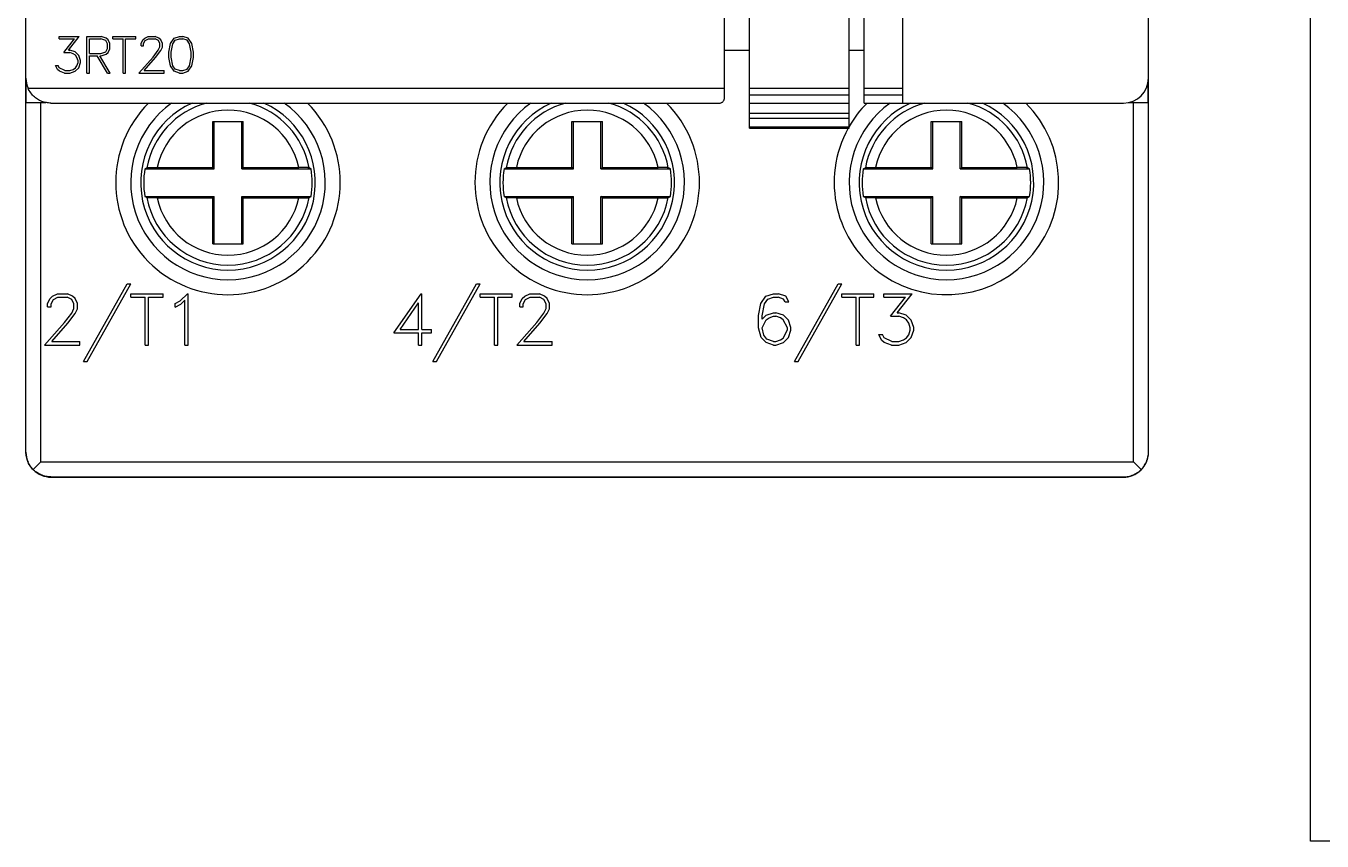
# Model space of a CAD drawing. Header units: millimetres. Extents: x -72 to 2978, y -1067 to 2817.
# Drawn here: x 2232.4 to 2284.4, y 163.1 to 195.7 of the extents above; entities that cross this region are included whole.
import ezdxf

# ---------------------------------------------------------------- set-up
doc = ezdxf.new("R2010")
doc.units = ezdxf.units.MM
doc.layers.add('10000_FRONT', color=7, linetype='Continuous')

msp = doc.modelspace()

# ---------------------------------------------------------------- linework, layer by layer
for p, q in [((2283.918, 163.051), (2283.918, 276.151)), ((2306.418, 163.051), (2283.918, 163.051))]:
    msp.add_line(p, q)
at = {"layer": '10000_FRONT', "color": 7, "linetype": 'Continuous', "lineweight": 25}
for p, q in [((2261.418, 191.626), (2261.418, 248.626)), ((2260.418, 192.826), (2260.418, 247.426)), ((2232.418, 192.646), (2232.418, 246.626)), ((2265.418, 191.626), (2265.418, 208.126)), ((2266.018, 192.626), (2266.018, 207.526)), ((2267.568, 192.626), (2267.568, 206.326)), ((2277.418, 193.626), (2277.418, 197.429)), ((2233.751, 195.299), (2234.559, 195.299)), ((2233.751, 195.201), (2233.751, 195.299)), ((2233.751, 195.201), (2234.366, 195.201)), ((2233.942, 194.651), (2234.366, 195.201)), ((2234.128, 194.751), (2234.559, 195.299)), ((2234.865, 195.299), (2235.429, 195.299)), ((2234.865, 193.829), (2234.865, 195.299)), ((2234.963, 195.201), (2235.424, 195.201)), ((2234.963, 194.613), (2234.963, 195.201)), ((2235.62, 195.134), (2235.424, 195.201)), ((2235.64, 195.228), (2235.429, 195.299)), ((2235.686, 195.006), (2235.62, 195.134)), ((2235.714, 195.157), (2235.64, 195.228)), ((2235.686, 194.808), (2235.686, 195.006)), ((2235.784, 195.014), (2235.714, 195.157)), ((2235.784, 194.801), (2235.784, 195.014)), ((2235.9, 195.299), (2236.821, 195.299)), ((2235.9, 195.201), (2235.9, 195.299)), ((2235.9, 195.201), (2236.312, 195.201)), ((2236.312, 193.829), (2236.312, 195.201)), ((2236.41, 195.201), (2236.821, 195.201)), ((2236.41, 193.829), (2236.41, 195.201)), ((2236.821, 195.201), (2236.821, 195.299)), ((2237.036, 195.014), (2237.106, 195.158)), ((2237.036, 194.926), (2237.036, 195.014)), ((2237.036, 194.926), (2237.136, 194.926)), ((2237.106, 195.158), (2237.179, 195.229)), ((2237.136, 195.007), (2237.201, 195.136)), ((2237.136, 194.926), (2237.136, 195.007)), ((2237.179, 195.229), (2237.323, 195.299)), ((2237.201, 195.136), (2237.33, 195.201)), ((2237.323, 195.299), (2237.605, 195.299)), ((2237.33, 195.201), (2237.596, 195.201)), ((2237.726, 195.136), (2237.596, 195.201)), ((2237.747, 195.228), (2237.605, 195.299)), ((2237.725, 194.744), (2237.791, 194.878)), ((2237.791, 195.007), (2237.726, 195.136)), ((2237.82, 195.156), (2237.747, 195.228)), ((2237.791, 194.878), (2237.791, 195.007)), ((2237.891, 195.013), (2237.82, 195.156)), ((2237.82, 194.727), (2237.891, 194.867)), ((2237.891, 194.867), (2237.891, 195.013)), ((2238.145, 194.669), (2238.213, 195.015)), ((2238.213, 195.015), (2238.356, 195.228)), ((2238.243, 194.666), (2238.312, 195.005)), ((2238.312, 195.005), (2238.404, 195.144)), ((2238.356, 195.228), (2238.57, 195.299)), ((2238.404, 195.144), (2238.574, 195.202)), ((2238.57, 195.299), (2238.712, 195.299)), ((2238.574, 195.202), (2238.708, 195.202)), ((2238.877, 195.144), (2238.708, 195.202)), ((2238.925, 195.228), (2238.712, 195.299)), ((2238.97, 195.005), (2238.877, 195.144)), ((2239.069, 195.015), (2238.925, 195.228)), ((2239.039, 194.666), (2238.97, 195.005)), ((2239.137, 194.669), (2239.069, 195.015)), ((2232.418, 194.736), (2232.418, 194.736)), ((2233.942, 194.651), (2234.177, 194.651)), ((2234.128, 194.751), (2234.181, 194.751)), ((2234.308, 194.606), (2234.177, 194.651)), ((2234.392, 194.681), (2234.181, 194.751)), ((2234.4, 194.546), (2234.308, 194.606)), ((2234.536, 194.537), (2234.392, 194.681)), ((2234.461, 194.453), (2234.4, 194.546)), ((2234.506, 194.322), (2234.461, 194.453)), ((2234.606, 194.326), (2234.536, 194.537)), ((2234.606, 194.253), (2234.606, 194.326)), ((2234.963, 194.613), (2235.424, 194.613)), ((2234.963, 194.515), (2235.28, 194.515)), ((2234.963, 193.829), (2234.963, 194.515)), ((2235.69, 193.829), (2235.28, 194.515)), ((2235.796, 193.829), (2235.386, 194.515)), ((2235.386, 194.515), (2235.429, 194.515)), ((2235.424, 194.613), (2235.62, 194.68)), ((2235.429, 194.515), (2235.639, 194.586)), ((2235.62, 194.68), (2235.686, 194.808)), ((2235.639, 194.586), (2235.714, 194.657)), ((2235.714, 194.657), (2235.784, 194.801)), ((2236.948, 193.829), (2237.521, 194.472)), ((2237.156, 193.927), (2237.613, 194.45)), ((2237.521, 194.472), (2237.725, 194.744)), ((2237.613, 194.45), (2237.82, 194.727)), ((2238.145, 194.459), (2238.145, 194.669)), ((2238.213, 194.113), (2238.145, 194.459)), ((2238.243, 194.465), (2238.243, 194.666)), ((2238.312, 194.125), (2238.243, 194.465)), ((2238.97, 194.125), (2239.039, 194.465)), ((2239.039, 194.465), (2239.039, 194.666)), ((2239.069, 194.113), (2239.137, 194.459)), ((2239.137, 194.459), (2239.137, 194.669)), ((2260.418, 194.746), (2261.418, 194.746)), ((2265.418, 194.746), (2266.018, 194.746)), ((2233.685, 193.971), (2233.605, 194.133)), ((2233.605, 194.133), (2233.708, 194.133)), ((2233.76, 193.899), (2233.685, 193.971)), ((2233.755, 194.037), (2233.708, 194.133)), ((2233.977, 193.927), (2233.755, 194.037)), ((2233.971, 193.829), (2233.76, 193.899)), ((2233.971, 193.829), (2234.181, 193.829)), ((2233.977, 193.927), (2234.177, 193.927)), ((2234.177, 193.927), (2234.308, 193.973)), ((2234.181, 193.829), (2234.392, 193.9)), ((2234.308, 193.973), (2234.4, 194.033)), ((2234.392, 193.9), (2234.536, 194.042)), ((2234.4, 194.033), (2234.461, 194.125)), ((2234.461, 194.125), (2234.506, 194.258)), ((2234.506, 194.258), (2234.506, 194.322)), ((2234.536, 194.042), (2234.606, 194.253)), ((2234.865, 193.829), (2234.963, 193.829)), ((2235.69, 193.829), (2235.796, 193.829)), ((2236.312, 193.829), (2236.41, 193.829)), ((2236.948, 193.829), (2237.959, 193.829)), ((2237.156, 193.927), (2237.959, 193.927)), ((2237.959, 193.829), (2237.959, 193.927)), ((2238.356, 193.9), (2238.213, 194.113)), ((2238.404, 193.986), (2238.312, 194.125)), ((2238.57, 193.829), (2238.356, 193.9)), ((2238.574, 193.929), (2238.404, 193.986)), ((2238.57, 193.829), (2238.712, 193.829)), ((2238.574, 193.929), (2238.708, 193.929)), ((2238.708, 193.929), (2238.877, 193.986)), ((2238.712, 193.829), (2238.925, 193.9)), ((2238.877, 193.986), (2238.97, 194.125)), ((2238.925, 193.9), (2239.069, 194.113)), ((2232.428, 192.646), (2232.428, 193.485)), ((2277.408, 192.646), (2277.408, 193.485)), ((2277.418, 192.646), (2277.418, 193.618)), ((2232.525, 193.176), (2232.502, 193.226)), ((2232.502, 193.226), (2260.418, 193.226)), ((2232.552, 193.126), (2232.525, 193.176)), ((2232.582, 193.078), (2232.552, 193.126)), ((2232.614, 193.032), (2232.582, 193.078)), ((2232.649, 192.987), (2232.614, 193.032)), ((2232.685, 192.946), (2232.649, 192.987)), ((2232.723, 192.907), (2232.685, 192.946)), ((2232.762, 192.872), (2232.723, 192.907)), ((2232.801, 192.84), (2232.762, 192.872)), ((2232.84, 192.81), (2232.801, 192.84)), ((2232.88, 192.783), (2232.84, 192.81)), ((2232.922, 192.758), (2232.88, 192.783)), ((2260.405, 192.754), (2260.412, 192.776)), ((2260.412, 192.776), (2260.416, 192.8)), ((2260.416, 192.8), (2260.418, 192.826)), ((2261.418, 193.226), (2265.418, 193.226)), ((2261.418, 192.962), (2265.418, 192.962)), ((2266.018, 193.226), (2267.568, 193.226)), ((2266.018, 192.962), (2267.568, 192.962)), ((2232.418, 192.646), (2233.018, 192.646)), ((2232.418, 178.646), (2232.418, 192.646)), ((2232.965, 192.735), (2232.922, 192.758)), ((2233.009, 192.714), (2232.965, 192.735)), ((2233.054, 192.695), (2233.009, 192.714)), ((2233.018, 192.646), (2233.22, 192.646)), ((2233.018, 178.246), (2233.018, 192.646)), ((2233.1, 192.678), (2233.054, 192.695)), ((2233.145, 192.664), (2233.1, 192.678)), ((2233.192, 192.652), (2233.145, 192.664)), ((2233.238, 192.643), (2233.192, 192.652)), ((2233.284, 192.635), (2233.238, 192.643)), ((2233.329, 192.63), (2233.284, 192.635)), ((2233.374, 192.627), (2233.329, 192.63)), ((2233.418, 192.626), (2233.374, 192.627)), ((2233.418, 192.626), (2260.218, 192.626)), ((2260.218, 192.626), (2260.236, 192.627)), ((2260.236, 192.627), (2260.254, 192.629)), ((2260.254, 192.629), (2260.273, 192.634)), ((2260.273, 192.634), (2260.291, 192.64)), ((2260.291, 192.64), (2260.308, 192.648)), ((2260.308, 192.648), (2260.325, 192.657)), ((2260.325, 192.657), (2260.342, 192.669)), ((2260.342, 192.669), (2260.357, 192.682)), ((2260.357, 192.682), (2260.371, 192.698)), ((2260.371, 192.698), (2260.384, 192.715)), ((2260.384, 192.715), (2260.395, 192.733)), ((2260.395, 192.733), (2260.405, 192.754)), ((2261.418, 192.626), (2265.418, 192.626)), ((2266.018, 192.626), (2267.568, 192.626)), ((2267.568, 192.626), (2276.418, 192.626)), ((2276.617, 192.646), (2277.418, 192.646)), ((2276.818, 178.246), (2276.818, 192.646)), ((2277.418, 178.646), (2277.418, 192.646)), ((2239.905, 191.886), (2241.131, 191.886)), ((2239.905, 190.049), (2239.905, 191.886)), ((2239.968, 189.986), (2239.968, 191.886)), ((2241.068, 189.986), (2241.068, 191.886)), ((2241.131, 190.049), (2241.131, 191.886)), ((2254.305, 191.886), (2255.531, 191.886)), ((2254.305, 190.049), (2254.305, 191.886)), ((2254.368, 189.986), (2254.368, 191.886)), ((2255.468, 189.986), (2255.468, 191.886)), ((2255.531, 190.049), (2255.531, 191.886)), ((2261.418, 192.226), (2265.418, 192.226)), ((2261.418, 192.026), (2265.418, 192.026)), ((2268.705, 191.886), (2269.931, 191.886)), ((2268.705, 190.049), (2268.705, 191.886)), ((2268.768, 189.986), (2268.768, 191.886)), ((2269.868, 189.986), (2269.868, 191.886)), ((2269.931, 190.049), (2269.931, 191.886)), ((2261.418, 191.68), (2265.418, 191.68)), ((2261.418, 191.626), (2265.418, 191.626)), ((2237.186, 189.986), (2237.197, 189.992)), ((2237.186, 189.986), (2239.968, 189.986)), ((2237.197, 189.992), (2237.209, 189.999)), ((2237.209, 189.999), (2237.221, 190.005)), ((2237.221, 190.005), (2237.232, 190.011)), ((2237.232, 190.011), (2237.244, 190.017)), ((2237.244, 190.017), (2237.256, 190.024)), ((2237.256, 190.024), (2237.267, 190.03)), ((2237.267, 190.03), (2237.272, 190.031)), ((2237.272, 190.031), (2237.279, 190.033)), ((2237.279, 190.033), (2237.288, 190.035)), ((2237.288, 190.035), (2237.3, 190.036)), ((2237.3, 190.036), (2237.313, 190.038)), ((2237.313, 190.038), (2237.33, 190.039)), ((2237.33, 190.039), (2237.349, 190.041)), ((2237.349, 190.041), (2237.369, 190.042)), ((2237.369, 190.042), (2237.39, 190.043)), ((2237.39, 190.043), (2237.414, 190.044)), ((2237.414, 190.044), (2237.439, 190.045)), ((2237.439, 190.045), (2237.467, 190.046)), ((2237.467, 190.046), (2237.495, 190.047)), ((2237.495, 190.047), (2237.523, 190.047)), ((2237.523, 190.047), (2237.552, 190.048)), ((2237.552, 190.048), (2237.583, 190.048)), ((2237.583, 190.048), (2237.615, 190.049)), ((2237.615, 190.049), (2237.647, 190.049)), ((2237.647, 190.049), (2237.677, 190.049)), ((2237.677, 190.049), (2239.905, 190.049)), ((2239.968, 189.986), (2239.905, 190.049)), ((2241.068, 189.986), (2241.131, 190.049)), ((2241.068, 189.986), (2243.851, 189.986)), ((2241.131, 190.049), (2243.359, 190.049)), ((2243.384, 190.049), (2243.359, 190.049)), ((2243.41, 190.049), (2243.384, 190.049)), ((2243.437, 190.049), (2243.41, 190.049)), ((2243.463, 190.048), (2243.437, 190.049)), ((2243.488, 190.048), (2243.463, 190.048)), ((2243.512, 190.047), (2243.488, 190.048)), ((2243.535, 190.047), (2243.512, 190.047)), ((2243.559, 190.046), (2243.535, 190.047)), ((2243.582, 190.046), (2243.559, 190.046)), ((2243.604, 190.045), (2243.582, 190.046)), ((2243.625, 190.044), (2243.604, 190.045)), ((2243.644, 190.043), (2243.625, 190.044)), ((2243.662, 190.042), (2243.644, 190.043)), ((2243.679, 190.041), (2243.662, 190.042)), ((2243.695, 190.04), (2243.679, 190.041)), ((2243.71, 190.039), (2243.695, 190.04)), ((2243.723, 190.038), (2243.71, 190.039)), ((2243.735, 190.036), (2243.723, 190.038)), ((2243.744, 190.035), (2243.735, 190.036)), ((2243.753, 190.034), (2243.744, 190.035)), ((2243.76, 190.033), (2243.753, 190.034)), ((2243.765, 190.031), (2243.76, 190.033)), ((2243.769, 190.03), (2243.765, 190.031)), ((2243.78, 190.024), (2243.769, 190.03)), ((2243.792, 190.017), (2243.78, 190.024)), ((2243.804, 190.011), (2243.792, 190.017)), ((2243.815, 190.005), (2243.804, 190.011)), ((2243.827, 189.999), (2243.815, 190.005)), ((2243.839, 189.992), (2243.827, 189.999)), ((2243.851, 189.986), (2243.839, 189.992)), ((2251.586, 189.986), (2251.597, 189.992)), ((2251.586, 189.986), (2254.368, 189.986)), ((2251.597, 189.992), (2251.609, 189.999)), ((2251.609, 189.999), (2251.621, 190.005)), ((2251.621, 190.005), (2251.632, 190.011)), ((2251.632, 190.011), (2251.644, 190.017)), ((2251.644, 190.017), (2251.656, 190.024)), ((2251.656, 190.024), (2251.667, 190.03)), ((2251.667, 190.03), (2251.672, 190.031)), ((2251.672, 190.031), (2251.679, 190.033)), ((2251.679, 190.033), (2251.688, 190.035)), ((2251.688, 190.035), (2251.7, 190.036)), ((2251.7, 190.036), (2251.713, 190.038)), ((2251.713, 190.038), (2251.73, 190.039)), ((2251.73, 190.039), (2251.749, 190.041)), ((2251.749, 190.041), (2251.769, 190.042)), ((2251.769, 190.042), (2251.79, 190.043)), ((2251.79, 190.043), (2251.814, 190.044)), ((2251.814, 190.044), (2251.839, 190.045)), ((2251.839, 190.045), (2251.867, 190.046)), ((2251.867, 190.046), (2251.895, 190.047)), ((2251.895, 190.047), (2251.923, 190.047)), ((2251.923, 190.047), (2251.952, 190.048)), ((2251.952, 190.048), (2251.983, 190.048)), ((2251.983, 190.048), (2252.015, 190.049)), ((2252.015, 190.049), (2252.047, 190.049)), ((2252.047, 190.049), (2252.077, 190.049)), ((2252.077, 190.049), (2254.305, 190.049)), ((2254.368, 189.986), (2254.305, 190.049)), ((2255.468, 189.986), (2255.531, 190.049)), ((2255.468, 189.986), (2258.251, 189.986)), ((2255.531, 190.049), (2257.759, 190.049)), ((2257.784, 190.049), (2257.759, 190.049)), ((2257.81, 190.049), (2257.784, 190.049)), ((2257.837, 190.049), (2257.81, 190.049)), ((2257.863, 190.048), (2257.837, 190.049)), ((2257.888, 190.048), (2257.863, 190.048)), ((2257.912, 190.047), (2257.888, 190.048)), ((2257.935, 190.047), (2257.912, 190.047)), ((2257.959, 190.046), (2257.935, 190.047)), ((2257.982, 190.046), (2257.959, 190.046)), ((2258.004, 190.045), (2257.982, 190.046)), ((2258.025, 190.044), (2258.004, 190.045)), ((2258.044, 190.043), (2258.025, 190.044)), ((2258.062, 190.042), (2258.044, 190.043)), ((2258.079, 190.041), (2258.062, 190.042)), ((2258.095, 190.04), (2258.079, 190.041)), ((2258.11, 190.039), (2258.095, 190.04)), ((2258.123, 190.038), (2258.11, 190.039)), ((2258.135, 190.036), (2258.123, 190.038)), ((2258.144, 190.035), (2258.135, 190.036)), ((2258.153, 190.034), (2258.144, 190.035)), ((2258.16, 190.033), (2258.153, 190.034)), ((2258.165, 190.031), (2258.16, 190.033)), ((2258.169, 190.03), (2258.165, 190.031)), ((2258.18, 190.024), (2258.169, 190.03)), ((2258.192, 190.017), (2258.18, 190.024)), ((2258.204, 190.011), (2258.192, 190.017)), ((2258.215, 190.005), (2258.204, 190.011)), ((2258.227, 189.999), (2258.215, 190.005)), ((2258.239, 189.992), (2258.227, 189.999)), ((2258.251, 189.986), (2258.239, 189.992)), ((2265.986, 189.986), (2265.997, 189.992)), ((2265.986, 189.986), (2268.768, 189.986)), ((2265.997, 189.992), (2266.009, 189.999)), ((2266.009, 189.999), (2266.021, 190.005)), ((2266.021, 190.005), (2266.032, 190.011)), ((2266.032, 190.011), (2266.044, 190.017)), ((2266.044, 190.017), (2266.056, 190.024)), ((2266.056, 190.024), (2266.067, 190.03)), ((2266.067, 190.03), (2266.072, 190.031)), ((2266.072, 190.031), (2266.079, 190.033)), ((2266.079, 190.033), (2266.088, 190.035)), ((2266.088, 190.035), (2266.1, 190.036)), ((2266.1, 190.036), (2266.113, 190.038)), ((2266.113, 190.038), (2266.13, 190.039)), ((2266.13, 190.039), (2266.149, 190.041)), ((2266.149, 190.041), (2266.169, 190.042)), ((2266.169, 190.042), (2266.19, 190.043)), ((2266.19, 190.043), (2266.214, 190.044)), ((2266.214, 190.044), (2266.239, 190.045)), ((2266.239, 190.045), (2266.267, 190.046)), ((2266.267, 190.046), (2266.295, 190.047)), ((2266.295, 190.047), (2266.323, 190.047)), ((2266.323, 190.047), (2266.352, 190.048)), ((2266.352, 190.048), (2266.383, 190.048)), ((2266.383, 190.048), (2266.415, 190.049)), ((2266.415, 190.049), (2266.447, 190.049)), ((2266.447, 190.049), (2266.477, 190.049)), ((2266.477, 190.049), (2268.705, 190.049)), ((2268.768, 189.986), (2268.705, 190.049)), ((2269.868, 189.986), (2269.931, 190.049)), ((2269.868, 189.986), (2272.651, 189.986)), ((2269.931, 190.049), (2272.159, 190.049)), ((2272.184, 190.049), (2272.159, 190.049)), ((2272.21, 190.049), (2272.184, 190.049)), ((2272.237, 190.049), (2272.21, 190.049)), ((2272.263, 190.048), (2272.237, 190.049)), ((2272.288, 190.048), (2272.263, 190.048)), ((2272.312, 190.047), (2272.288, 190.048)), ((2272.335, 190.047), (2272.312, 190.047)), ((2272.359, 190.046), (2272.335, 190.047)), ((2272.382, 190.046), (2272.359, 190.046)), ((2272.404, 190.045), (2272.382, 190.046)), ((2272.425, 190.044), (2272.404, 190.045)), ((2272.444, 190.043), (2272.425, 190.044)), ((2272.462, 190.042), (2272.444, 190.043)), ((2272.479, 190.041), (2272.462, 190.042)), ((2272.495, 190.04), (2272.479, 190.041)), ((2272.51, 190.039), (2272.495, 190.04)), ((2272.523, 190.038), (2272.51, 190.039)), ((2272.535, 190.036), (2272.523, 190.038)), ((2272.544, 190.035), (2272.535, 190.036)), ((2272.553, 190.034), (2272.544, 190.035)), ((2272.56, 190.033), (2272.553, 190.034)), ((2272.565, 190.031), (2272.56, 190.033)), ((2272.569, 190.03), (2272.565, 190.031)), ((2272.58, 190.024), (2272.569, 190.03)), ((2272.592, 190.017), (2272.58, 190.024)), ((2272.604, 190.011), (2272.592, 190.017)), ((2272.615, 190.005), (2272.604, 190.011)), ((2272.627, 189.999), (2272.615, 190.005)), ((2272.639, 189.992), (2272.627, 189.999)), ((2272.651, 189.986), (2272.639, 189.992)), ((2237.197, 188.88), (2237.186, 188.886)), ((2237.186, 188.886), (2239.968, 188.886)), ((2237.209, 188.873), (2237.197, 188.88)), ((2237.221, 188.867), (2237.209, 188.873)), ((2237.232, 188.861), (2237.221, 188.867)), ((2237.244, 188.855), (2237.232, 188.861)), ((2237.256, 188.848), (2237.244, 188.855)), ((2237.267, 188.842), (2237.256, 188.848)), ((2237.271, 188.841), (2237.267, 188.842)), ((2237.276, 188.84), (2237.271, 188.841)), ((2237.283, 188.838), (2237.276, 188.84)), ((2237.292, 188.837), (2237.283, 188.838)), ((2237.301, 188.836), (2237.292, 188.837)), ((2237.313, 188.835), (2237.301, 188.836)), ((2237.326, 188.833), (2237.313, 188.835)), ((2237.341, 188.832), (2237.326, 188.833)), ((2237.357, 188.831), (2237.341, 188.832)), ((2237.374, 188.83), (2237.357, 188.831)), ((2237.392, 188.829), (2237.374, 188.83)), ((2237.411, 188.828), (2237.392, 188.829)), ((2237.432, 188.827), (2237.411, 188.828)), ((2237.455, 188.827), (2237.432, 188.827)), ((2237.478, 188.826), (2237.455, 188.827)), ((2237.501, 188.825), (2237.478, 188.826)), ((2237.524, 188.825), (2237.501, 188.825)), ((2237.548, 188.824), (2237.524, 188.825)), ((2237.573, 188.824), (2237.548, 188.824)), ((2237.6, 188.824), (2237.573, 188.824)), ((2237.626, 188.823), (2237.6, 188.824)), ((2237.652, 188.823), (2237.626, 188.823)), ((2237.677, 188.823), (2237.652, 188.823)), ((2237.677, 188.823), (2239.905, 188.823)), ((2239.905, 188.823), (2239.968, 188.886)), ((2239.905, 186.986), (2239.905, 188.823)), ((2239.968, 186.986), (2239.968, 188.886)), ((2241.131, 188.823), (2241.068, 188.886)), ((2241.068, 188.886), (2243.851, 188.886)), ((2241.068, 186.986), (2241.068, 188.886)), ((2241.131, 188.823), (2243.359, 188.823)), ((2241.131, 186.986), (2241.131, 188.823)), ((2243.359, 188.823), (2243.389, 188.823)), ((2243.389, 188.823), (2243.421, 188.823)), ((2243.421, 188.823), (2243.453, 188.824)), ((2243.453, 188.824), (2243.484, 188.824)), ((2243.484, 188.824), (2243.513, 188.825)), ((2243.513, 188.825), (2243.541, 188.825)), ((2243.541, 188.825), (2243.57, 188.826)), ((2243.57, 188.826), (2243.597, 188.827)), ((2243.597, 188.827), (2243.623, 188.828)), ((2243.623, 188.828), (2243.646, 188.829)), ((2243.646, 188.829), (2243.667, 188.83)), ((2243.667, 188.83), (2243.688, 188.832)), ((2243.688, 188.832), (2243.706, 188.833)), ((2243.706, 188.833), (2243.723, 188.834)), ((2243.723, 188.834), (2243.736, 188.836)), ((2243.736, 188.836), (2243.748, 188.837)), ((2243.748, 188.837), (2243.757, 188.839)), ((2243.757, 188.839), (2243.764, 188.841)), ((2243.764, 188.841), (2243.769, 188.842)), ((2243.769, 188.842), (2243.78, 188.848)), ((2243.78, 188.848), (2243.792, 188.855)), ((2243.792, 188.855), (2243.804, 188.861)), ((2243.804, 188.861), (2243.815, 188.867)), ((2243.815, 188.867), (2243.827, 188.873)), ((2243.827, 188.873), (2243.839, 188.88)), ((2243.839, 188.88), (2243.851, 188.886)), ((2251.597, 188.88), (2251.586, 188.886)), ((2251.586, 188.886), (2254.368, 188.886)), ((2251.609, 188.873), (2251.597, 188.88)), ((2251.621, 188.867), (2251.609, 188.873)), ((2251.632, 188.861), (2251.621, 188.867)), ((2251.644, 188.855), (2251.632, 188.861)), ((2251.656, 188.848), (2251.644, 188.855)), ((2251.667, 188.842), (2251.656, 188.848)), ((2251.671, 188.841), (2251.667, 188.842)), ((2251.676, 188.84), (2251.671, 188.841)), ((2251.683, 188.838), (2251.676, 188.84)), ((2251.692, 188.837), (2251.683, 188.838)), ((2251.701, 188.836), (2251.692, 188.837)), ((2251.713, 188.835), (2251.701, 188.836)), ((2251.726, 188.833), (2251.713, 188.835)), ((2251.741, 188.832), (2251.726, 188.833)), ((2251.757, 188.831), (2251.741, 188.832)), ((2251.774, 188.83), (2251.757, 188.831)), ((2251.792, 188.829), (2251.774, 188.83)), ((2251.811, 188.828), (2251.792, 188.829)), ((2251.832, 188.827), (2251.811, 188.828)), ((2251.855, 188.827), (2251.832, 188.827)), ((2251.878, 188.826), (2251.855, 188.827)), ((2251.901, 188.825), (2251.878, 188.826)), ((2251.924, 188.825), (2251.901, 188.825)), ((2251.948, 188.824), (2251.924, 188.825)), ((2251.973, 188.824), (2251.948, 188.824)), ((2252, 188.824), (2251.973, 188.824)), ((2252.026, 188.823), (2252, 188.824)), ((2252.052, 188.823), (2252.026, 188.823)), ((2252.077, 188.823), (2252.052, 188.823)), ((2252.077, 188.823), (2254.305, 188.823)), ((2254.305, 188.823), (2254.368, 188.886)), ((2254.305, 186.986), (2254.305, 188.823)), ((2254.368, 186.986), (2254.368, 188.886)), ((2255.531, 188.823), (2255.468, 188.886)), ((2255.468, 188.886), (2258.251, 188.886)), ((2255.468, 186.986), (2255.468, 188.886)), ((2255.531, 188.823), (2257.759, 188.823)), ((2255.531, 186.986), (2255.531, 188.823)), ((2257.759, 188.823), (2257.789, 188.823)), ((2257.789, 188.823), (2257.821, 188.823)), ((2257.821, 188.823), (2257.853, 188.824)), ((2257.853, 188.824), (2257.884, 188.824)), ((2257.884, 188.824), (2257.913, 188.825)), ((2257.913, 188.825), (2257.941, 188.825)), ((2257.941, 188.825), (2257.97, 188.826)), ((2257.97, 188.826), (2257.997, 188.827)), ((2257.997, 188.827), (2258.023, 188.828)), ((2258.023, 188.828), (2258.046, 188.829)), ((2258.046, 188.829), (2258.067, 188.83)), ((2258.067, 188.83), (2258.088, 188.832)), ((2258.088, 188.832), (2258.106, 188.833)), ((2258.106, 188.833), (2258.123, 188.834)), ((2258.123, 188.834), (2258.136, 188.836)), ((2258.136, 188.836), (2258.148, 188.837)), ((2258.148, 188.837), (2258.157, 188.839)), ((2258.157, 188.839), (2258.164, 188.841)), ((2258.164, 188.841), (2258.169, 188.842)), ((2258.169, 188.842), (2258.18, 188.848)), ((2258.18, 188.848), (2258.192, 188.855)), ((2258.192, 188.855), (2258.204, 188.861)), ((2258.204, 188.861), (2258.215, 188.867)), ((2258.215, 188.867), (2258.227, 188.873)), ((2258.227, 188.873), (2258.239, 188.88)), ((2258.239, 188.88), (2258.251, 188.886)), ((2265.997, 188.88), (2265.986, 188.886)), ((2265.986, 188.886), (2268.768, 188.886)), ((2266.009, 188.873), (2265.997, 188.88)), ((2266.021, 188.867), (2266.009, 188.873)), ((2266.032, 188.861), (2266.021, 188.867)), ((2266.044, 188.855), (2266.032, 188.861)), ((2266.056, 188.848), (2266.044, 188.855)), ((2266.067, 188.842), (2266.056, 188.848)), ((2266.071, 188.841), (2266.067, 188.842)), ((2266.076, 188.84), (2266.071, 188.841)), ((2266.083, 188.838), (2266.076, 188.84)), ((2266.092, 188.837), (2266.083, 188.838)), ((2266.101, 188.836), (2266.092, 188.837)), ((2266.113, 188.835), (2266.101, 188.836)), ((2266.126, 188.833), (2266.113, 188.835)), ((2266.141, 188.832), (2266.126, 188.833)), ((2266.157, 188.831), (2266.141, 188.832)), ((2266.174, 188.83), (2266.157, 188.831)), ((2266.192, 188.829), (2266.174, 188.83)), ((2266.211, 188.828), (2266.192, 188.829)), ((2266.232, 188.827), (2266.211, 188.828)), ((2266.255, 188.827), (2266.232, 188.827)), ((2266.278, 188.826), (2266.255, 188.827)), ((2266.301, 188.825), (2266.278, 188.826)), ((2266.324, 188.825), (2266.301, 188.825)), ((2266.348, 188.824), (2266.324, 188.825)), ((2266.373, 188.824), (2266.348, 188.824)), ((2266.4, 188.824), (2266.373, 188.824)), ((2266.426, 188.823), (2266.4, 188.824)), ((2266.452, 188.823), (2266.426, 188.823)), ((2266.477, 188.823), (2266.452, 188.823)), ((2266.477, 188.823), (2268.705, 188.823)), ((2268.705, 188.823), (2268.768, 188.886)), ((2268.705, 186.986), (2268.705, 188.823)), ((2268.768, 186.986), (2268.768, 188.886)), ((2269.931, 188.823), (2269.868, 188.886)), ((2269.868, 188.886), (2272.651, 188.886)), ((2269.868, 186.986), (2269.868, 188.886)), ((2269.931, 188.823), (2272.159, 188.823)), ((2269.931, 186.986), (2269.931, 188.823)), ((2272.159, 188.823), (2272.189, 188.823)), ((2272.189, 188.823), (2272.221, 188.823)), ((2272.221, 188.823), (2272.253, 188.824)), ((2272.253, 188.824), (2272.284, 188.824)), ((2272.284, 188.824), (2272.313, 188.825)), ((2272.313, 188.825), (2272.341, 188.825)), ((2272.341, 188.825), (2272.37, 188.826)), ((2272.37, 188.826), (2272.397, 188.827)), ((2272.397, 188.827), (2272.423, 188.828)), ((2272.423, 188.828), (2272.446, 188.829)), ((2272.446, 188.829), (2272.467, 188.83)), ((2272.467, 188.83), (2272.488, 188.832)), ((2272.488, 188.832), (2272.506, 188.833)), ((2272.506, 188.833), (2272.523, 188.834)), ((2272.523, 188.834), (2272.536, 188.836)), ((2272.536, 188.836), (2272.548, 188.837)), ((2272.548, 188.837), (2272.557, 188.839)), ((2272.557, 188.839), (2272.564, 188.841)), ((2272.564, 188.841), (2272.569, 188.842)), ((2272.569, 188.842), (2272.58, 188.848)), ((2272.58, 188.848), (2272.592, 188.855)), ((2272.592, 188.855), (2272.604, 188.861)), ((2272.604, 188.861), (2272.615, 188.867)), ((2272.615, 188.867), (2272.627, 188.873)), ((2272.627, 188.873), (2272.639, 188.88)), ((2272.639, 188.88), (2272.651, 188.886)), ((2239.905, 186.986), (2241.131, 186.986)), ((2254.305, 186.986), (2255.531, 186.986)), ((2268.705, 186.986), (2269.931, 186.986)), ((2233.489, 184.891), (2233.69, 184.988)), ((2233.69, 184.988), (2234.085, 184.988)), ((2234.285, 184.889), (2234.085, 184.988)), ((2234.728, 182.264), (2236.482, 185.38)), ((2234.877, 182.264), (2236.63, 185.38)), ((2236.482, 185.38), (2236.63, 185.38)), ((2236.625, 184.988), (2237.914, 184.988)), ((2236.625, 184.851), (2236.625, 184.988)), ((2237.914, 184.851), (2237.914, 184.988)), ((2238.604, 184.698), (2238.896, 184.988)), ((2238.896, 184.988), (2238.925, 184.988)), ((2238.925, 182.93), (2238.925, 184.988)), ((2247.168, 183.42), (2248.257, 184.988)), ((2248.257, 184.988), (2248.29, 184.988)), ((2248.29, 183.557), (2248.29, 184.988)), ((2248.728, 182.264), (2250.482, 185.38)), ((2248.877, 182.264), (2250.63, 185.38)), ((2250.482, 185.38), (2250.63, 185.38)), ((2250.625, 184.988), (2251.914, 184.988)), ((2250.625, 184.851), (2250.625, 184.988)), ((2251.914, 184.851), (2251.914, 184.988)), ((2252.415, 184.891), (2252.616, 184.988)), ((2252.616, 184.988), (2253.012, 184.988)), ((2253.211, 184.889), (2253.012, 184.988)), ((2262.085, 184.889), (2262.384, 184.988)), ((2262.384, 184.988), (2262.582, 184.988)), ((2262.884, 184.889), (2262.582, 184.988)), ((2263.228, 182.264), (2264.982, 185.38)), ((2263.377, 182.264), (2265.13, 185.38)), ((2264.982, 185.38), (2265.13, 185.38)), ((2265.125, 184.988), (2266.414, 184.988)), ((2265.125, 184.851), (2265.125, 184.988)), ((2266.414, 184.851), (2266.414, 184.988)), ((2266.811, 184.988), (2267.942, 184.988)), ((2266.811, 184.851), (2266.811, 184.988)), ((2267.339, 184.221), (2267.942, 184.988)), ((2233.289, 184.59), (2233.387, 184.791)), ((2233.289, 184.466), (2233.289, 184.59)), ((2233.289, 184.466), (2233.429, 184.466)), ((2233.387, 184.791), (2233.489, 184.891)), ((2233.429, 184.579), (2233.52, 184.76)), ((2233.429, 184.466), (2233.429, 184.579)), ((2233.52, 184.76), (2233.701, 184.851)), ((2233.701, 184.851), (2234.073, 184.851)), ((2234.255, 184.76), (2234.073, 184.851)), ((2234.345, 184.579), (2234.255, 184.76)), ((2234.387, 184.789), (2234.285, 184.889)), ((2234.345, 184.398), (2234.345, 184.579)), ((2234.486, 184.588), (2234.387, 184.789)), ((2234.486, 184.384), (2234.486, 184.588)), ((2236.625, 184.851), (2237.201, 184.851)), ((2237.201, 182.93), (2237.201, 184.851)), ((2237.338, 184.851), (2237.914, 184.851)), ((2237.338, 182.93), (2237.338, 184.851)), ((2238.403, 184.596), (2238.604, 184.698)), ((2238.403, 184.452), (2238.403, 184.596)), ((2238.403, 184.452), (2238.631, 184.564)), ((2238.631, 184.564), (2238.788, 184.722)), ((2238.788, 182.93), (2238.788, 184.722)), ((2247.417, 183.557), (2248.153, 184.616)), ((2248.153, 183.557), (2248.153, 184.616)), ((2250.625, 184.851), (2251.201, 184.851)), ((2251.201, 182.93), (2251.201, 184.851)), ((2251.338, 184.851), (2251.914, 184.851)), ((2251.338, 182.93), (2251.338, 184.851)), ((2252.216, 184.59), (2252.314, 184.791)), ((2252.216, 184.466), (2252.216, 184.59)), ((2252.216, 184.466), (2252.355, 184.466)), ((2252.314, 184.791), (2252.415, 184.891)), ((2252.355, 184.579), (2252.446, 184.76)), ((2252.355, 184.466), (2252.355, 184.579)), ((2252.446, 184.76), (2252.627, 184.851)), ((2252.627, 184.851), (2253, 184.851)), ((2253.182, 184.76), (2253, 184.851)), ((2253.272, 184.579), (2253.182, 184.76)), ((2253.313, 184.789), (2253.211, 184.889)), ((2253.272, 184.398), (2253.272, 184.579)), ((2253.412, 184.588), (2253.313, 184.789)), ((2253.412, 184.384), (2253.412, 184.588)), ((2261.789, 184.107), (2261.884, 184.591)), ((2261.884, 184.591), (2262.085, 184.889)), ((2261.929, 184.1), (2262.025, 184.575)), ((2262.025, 184.575), (2262.154, 184.769)), ((2262.154, 184.769), (2262.389, 184.849)), ((2262.389, 184.849), (2262.576, 184.849)), ((2262.793, 184.774), (2262.576, 184.849)), ((2262.853, 184.656), (2262.793, 184.774)), ((2262.853, 184.656), (2262.999, 184.656)), ((2262.999, 184.656), (2262.884, 184.889)), ((2265.125, 184.851), (2265.701, 184.851)), ((2265.701, 182.93), (2265.701, 184.851)), ((2265.838, 184.851), (2266.414, 184.851)), ((2265.838, 182.93), (2265.838, 184.851)), ((2266.811, 184.851), (2267.672, 184.851)), ((2267.078, 184.081), (2267.672, 184.851)), ((2233.967, 183.83), (2234.253, 184.211)), ((2234.096, 183.8), (2234.387, 184.187)), ((2234.253, 184.211), (2234.345, 184.398)), ((2234.387, 184.187), (2234.486, 184.384)), ((2252.894, 183.83), (2253.179, 184.211)), ((2253.022, 183.8), (2253.313, 184.187)), ((2253.179, 184.211), (2253.272, 184.398)), ((2253.313, 184.187), (2253.412, 184.384)), ((2261.789, 183.621), (2261.789, 184.107)), ((2261.929, 183.963), (2262.088, 184.122)), ((2261.929, 183.963), (2261.929, 184.1)), ((2261.929, 183.622), (2262.091, 183.946)), ((2262.088, 184.122), (2262.384, 184.221)), ((2262.091, 183.946), (2262.206, 184.02)), ((2262.206, 184.02), (2262.389, 184.083)), ((2262.384, 184.221), (2262.486, 184.221)), ((2262.389, 184.083), (2262.481, 184.083)), ((2262.664, 184.02), (2262.481, 184.083)), ((2262.782, 184.122), (2262.486, 184.221)), ((2262.779, 183.946), (2262.664, 184.02)), ((2262.941, 183.619), (2262.779, 183.946)), ((2262.983, 183.922), (2262.782, 184.122)), ((2267.078, 184.081), (2267.407, 184.081)), ((2267.339, 184.221), (2267.413, 184.221)), ((2267.591, 184.018), (2267.407, 184.081)), ((2267.709, 184.122), (2267.413, 184.221)), ((2267.719, 183.934), (2267.591, 184.018)), ((2267.91, 183.922), (2267.709, 184.122)), ((2267.805, 183.804), (2267.719, 183.934)), ((2233.166, 182.93), (2233.967, 183.83)), ((2233.457, 183.067), (2234.096, 183.8)), ((2247.168, 183.42), (2248.153, 183.42)), ((2247.417, 183.557), (2248.153, 183.557)), ((2248.153, 182.93), (2248.153, 183.42)), ((2248.29, 183.557), (2248.675, 183.557)), ((2248.29, 183.42), (2248.675, 183.42)), ((2248.29, 182.93), (2248.29, 183.42)), ((2248.675, 183.42), (2248.675, 183.557)), ((2252.093, 182.93), (2252.894, 183.83)), ((2252.383, 183.067), (2253.022, 183.8)), ((2261.887, 183.229), (2261.789, 183.621)), ((2262.002, 183.326), (2261.929, 183.622)), ((2262.779, 183.208), (2262.941, 183.534)), ((2262.941, 183.534), (2262.941, 183.619)), ((2263.081, 183.626), (2262.983, 183.922)), ((2262.983, 183.229), (2263.081, 183.524)), ((2263.081, 183.524), (2263.081, 183.626)), ((2267.868, 183.62), (2267.805, 183.804)), ((2267.805, 183.345), (2267.868, 183.53)), ((2267.868, 183.53), (2267.868, 183.62)), ((2268.007, 183.626), (2267.91, 183.922)), ((2267.91, 183.229), (2268.007, 183.524)), ((2268.007, 183.524), (2268.007, 183.626)), ((2233.166, 182.93), (2234.581, 182.93)), ((2233.457, 183.067), (2234.581, 183.067)), ((2234.581, 182.93), (2234.581, 183.067)), ((2237.201, 182.93), (2237.338, 182.93)), ((2238.788, 182.93), (2238.925, 182.93)), ((2248.153, 182.93), (2248.29, 182.93)), ((2251.201, 182.93), (2251.338, 182.93)), ((2252.093, 182.93), (2253.507, 182.93)), ((2252.383, 183.067), (2253.507, 183.067)), ((2253.507, 182.93), (2253.507, 183.067)), ((2262.088, 183.029), (2261.887, 183.229)), ((2262.112, 183.163), (2262.002, 183.326)), ((2262.384, 182.93), (2262.088, 183.029)), ((2262.389, 183.07), (2262.112, 183.163)), ((2262.384, 182.93), (2262.486, 182.93)), ((2262.389, 183.07), (2262.481, 183.07)), ((2262.481, 183.07), (2262.664, 183.134)), ((2262.486, 182.93), (2262.782, 183.029)), ((2262.664, 183.134), (2262.779, 183.208)), ((2262.782, 183.029), (2262.983, 183.229)), ((2265.701, 182.93), (2265.838, 182.93)), ((2266.718, 183.129), (2266.606, 183.356)), ((2266.606, 183.356), (2266.751, 183.356)), ((2266.823, 183.028), (2266.718, 183.129)), ((2266.816, 183.222), (2266.751, 183.356)), ((2267.127, 183.067), (2266.816, 183.222)), ((2267.119, 182.93), (2266.823, 183.028)), ((2267.119, 182.93), (2267.413, 182.93)), ((2267.127, 183.067), (2267.407, 183.067)), ((2267.407, 183.067), (2267.591, 183.132)), ((2267.413, 182.93), (2267.709, 183.029)), ((2267.591, 183.132), (2267.719, 183.216)), ((2267.709, 183.029), (2267.91, 183.229)), ((2267.719, 183.216), (2267.805, 183.345)), ((2234.728, 182.264), (2234.877, 182.264)), ((2248.728, 182.264), (2248.877, 182.264)), ((2263.228, 182.264), (2263.377, 182.264)), ((2232.419, 178.598), (2232.418, 178.646)), ((2232.418, 178.636), (2232.418, 178.646)), ((2232.423, 178.549), (2232.419, 178.598)), ((2232.429, 178.5), (2232.423, 178.549)), ((2232.438, 178.45), (2232.429, 178.5)), ((2232.449, 178.399), (2232.438, 178.45)), ((2232.463, 178.349), (2232.449, 178.399)), ((2232.48, 178.3), (2232.463, 178.349)), ((2232.5, 178.25), (2232.48, 178.3)), ((2232.522, 178.202), (2232.5, 178.25)), ((2232.525, 178.186), (2232.502, 178.236)), ((2232.502, 178.236), (2232.506, 178.236)), ((2232.711, 177.939), (2233.018, 178.246)), ((2233.018, 178.246), (2276.818, 178.246)), ((2277.125, 177.939), (2276.818, 178.246)), ((2277.311, 178.186), (2277.335, 178.236)), ((2277.314, 178.202), (2277.336, 178.25)), ((2277.33, 178.236), (2277.335, 178.236)), ((2277.336, 178.25), (2277.356, 178.3)), ((2277.356, 178.3), (2277.373, 178.349)), ((2277.373, 178.349), (2277.387, 178.399)), ((2277.387, 178.399), (2277.398, 178.45)), ((2277.398, 178.45), (2277.407, 178.5)), ((2277.407, 178.5), (2277.413, 178.549)), ((2277.413, 178.549), (2277.417, 178.598)), ((2277.417, 178.598), (2277.418, 178.646)), ((2277.418, 178.636), (2277.418, 178.637)), ((2232.547, 178.155), (2232.522, 178.202)), ((2232.552, 178.136), (2232.525, 178.186)), ((2232.574, 178.11), (2232.547, 178.155)), ((2232.582, 178.088), (2232.552, 178.136)), ((2232.604, 178.065), (2232.574, 178.11)), ((2232.614, 178.042), (2232.582, 178.088)), ((2232.636, 178.023), (2232.604, 178.065)), ((2232.649, 177.997), (2232.614, 178.042)), ((2232.672, 177.981), (2232.636, 178.023)), ((2232.685, 177.956), (2232.649, 177.997)), ((2232.711, 177.939), (2232.672, 177.981)), ((2232.723, 177.917), (2232.685, 177.956)), ((2232.753, 177.9), (2232.711, 177.939)), ((2232.762, 177.882), (2232.723, 177.917)), ((2232.795, 177.864), (2232.753, 177.9)), ((2232.801, 177.85), (2232.762, 177.882)), ((2232.837, 177.832), (2232.795, 177.864)), ((2232.84, 177.82), (2232.801, 177.85)), ((2232.882, 177.802), (2232.837, 177.832)), ((2232.88, 177.793), (2232.84, 177.82)), ((2232.922, 177.768), (2232.88, 177.793)), ((2232.927, 177.775), (2232.882, 177.802)), ((2232.965, 177.745), (2232.922, 177.768)), ((2232.974, 177.75), (2232.927, 177.775)), ((2233.009, 177.724), (2232.965, 177.745)), ((2233.022, 177.728), (2232.974, 177.75)), ((2233.054, 177.705), (2233.009, 177.724)), ((2233.072, 177.708), (2233.022, 177.728)), ((2233.1, 177.688), (2233.054, 177.705)), ((2233.121, 177.691), (2233.072, 177.708)), ((2276.715, 177.691), (2276.765, 177.708)), ((2276.737, 177.688), (2276.782, 177.705)), ((2276.765, 177.708), (2276.814, 177.728)), ((2276.782, 177.705), (2276.827, 177.724)), ((2276.814, 177.728), (2276.862, 177.75)), ((2276.827, 177.724), (2276.871, 177.745)), ((2276.862, 177.75), (2276.909, 177.775)), ((2276.871, 177.745), (2276.914, 177.768)), ((2276.909, 177.775), (2276.955, 177.802)), ((2276.914, 177.768), (2276.956, 177.793)), ((2276.955, 177.802), (2276.999, 177.832)), ((2276.956, 177.793), (2276.997, 177.82)), ((2276.997, 177.82), (2277.036, 177.85)), ((2276.999, 177.832), (2277.041, 177.864)), ((2277.036, 177.85), (2277.074, 177.882)), ((2277.041, 177.864), (2277.083, 177.9)), ((2277.074, 177.882), (2277.113, 177.917)), ((2277.083, 177.9), (2277.125, 177.939)), ((2277.113, 177.917), (2277.151, 177.956)), ((2277.125, 177.939), (2277.165, 177.981)), ((2277.151, 177.956), (2277.187, 177.997)), ((2277.165, 177.981), (2277.2, 178.023)), ((2277.187, 177.997), (2277.222, 178.042)), ((2277.2, 178.023), (2277.232, 178.065)), ((2277.222, 178.042), (2277.254, 178.088)), ((2277.232, 178.065), (2277.262, 178.11)), ((2277.254, 178.088), (2277.284, 178.136)), ((2277.262, 178.11), (2277.289, 178.155)), ((2277.284, 178.136), (2277.311, 178.186)), ((2277.289, 178.155), (2277.314, 178.202)), ((2233.145, 177.674), (2233.1, 177.688)), ((2233.171, 177.677), (2233.121, 177.691)), ((2233.192, 177.662), (2233.145, 177.674)), ((2233.222, 177.666), (2233.171, 177.677)), ((2233.238, 177.653), (2233.192, 177.662)), ((2233.272, 177.657), (2233.222, 177.666)), ((2233.284, 177.645), (2233.238, 177.653)), ((2233.321, 177.651), (2233.272, 177.657)), ((2233.329, 177.64), (2233.284, 177.645)), ((2233.37, 177.647), (2233.321, 177.651)), ((2233.374, 177.637), (2233.329, 177.64)), ((2233.418, 177.646), (2233.37, 177.647)), ((2233.418, 177.636), (2233.374, 177.637)), ((2233.418, 177.646), (2276.418, 177.646)), ((2233.418, 177.636), (2276.408, 177.636)), ((2276.408, 177.636), (2276.418, 177.636)), ((2276.418, 177.646), (2276.466, 177.647)), ((2276.418, 177.636), (2276.462, 177.637)), ((2276.462, 177.637), (2276.507, 177.64)), ((2276.466, 177.647), (2276.515, 177.651)), ((2276.507, 177.64), (2276.552, 177.645)), ((2276.515, 177.651), (2276.564, 177.657)), ((2276.552, 177.645), (2276.598, 177.653)), ((2276.564, 177.657), (2276.615, 177.666)), ((2276.598, 177.653), (2276.645, 177.662)), ((2276.615, 177.666), (2276.665, 177.677)), ((2276.645, 177.662), (2276.691, 177.674)), ((2276.665, 177.677), (2276.715, 177.691)), ((2276.691, 177.674), (2276.737, 177.688))]:
    msp.add_line(p, q, dxfattribs=at)
for centre, radius, start, end in [((2233.418, 193.626), 1, 180, 203.5782), ((2276.418, 193.626), 1, 270, 0), ((2240.518, 189.446), 4.5, 135.0354, 44.9646), ((2240.518, 189.446), 3.9, 125.3742, 54.6258), ((2240.518, 189.436), 3.5, 114.2956, 65.7044), ((2240.518, 189.436), 3.304, 105.1239, 169.6488), ((2240.518, 189.436), 2.906, 12.1754, 167.8246), ((2240.518, 189.436), 3.304, 10.3512, 74.8761), ((2254.918, 189.446), 4.5, 135.0354, 44.9646), ((2254.918, 189.446), 3.9, 125.3742, 54.6258), ((2254.918, 189.436), 3.5, 114.2956, 65.7044), ((2254.918, 189.436), 3.304, 105.1239, 169.6488), ((2254.918, 189.436), 2.906, 12.1754, 167.8246), ((2254.918, 189.436), 3.304, 10.3512, 74.8761), ((2269.318, 189.446), 4.5, 151.0237, 44.9645), ((2269.318, 189.446), 3.9, 125.3742, 54.6257), ((2269.318, 189.446), 4.5, 135.0354, 150.0733), ((2269.318, 189.436), 3.5, 114.2957, 65.7043), ((2269.318, 189.436), 3.304, 105.1241, 169.6488), ((2269.318, 189.436), 2.906, 12.1754, 167.8246), ((2269.318, 189.436), 3.304, 10.3512, 74.8759), ((2240.518, 189.436), 3.378, 170.6281, 189.3718), ((2240.518, 189.436), 3.378, 350.6282, 9.3719), ((2254.918, 189.436), 3.378, 170.6281, 189.3718), ((2254.918, 189.436), 3.378, 350.6282, 9.3719), ((2269.318, 189.436), 3.378, 170.6281, 189.3718), ((2269.318, 189.436), 3.378, 350.6282, 9.3719), ((2240.518, 189.436), 3.304, 190.3512, 270), ((2240.518, 189.436), 2.906, 192.1754, 347.8246), ((2240.518, 189.436), 3.304, 270, 349.6488), ((2254.918, 189.436), 3.304, 190.3512, 270), ((2254.918, 189.436), 2.906, 192.1754, 347.8246), ((2254.918, 189.436), 3.304, 270, 349.6488), ((2269.318, 189.436), 3.304, 190.3512, 270), ((2269.318, 189.436), 2.906, 192.1754, 347.8246), ((2269.318, 189.436), 3.304, 270, 349.6488), ((2233.418, 178.636), 1, 180, 203.5783), ((2276.418, 178.636), 1, 336.4217, 0), ((2233.428, 178.636), 1, 224.5948, 270), ((2276.408, 178.636), 1, 270, 315.4052)]:
    msp.add_arc(centre, radius, start, end, dxfattribs=at)

doc.saveas('drawing.dxf')
